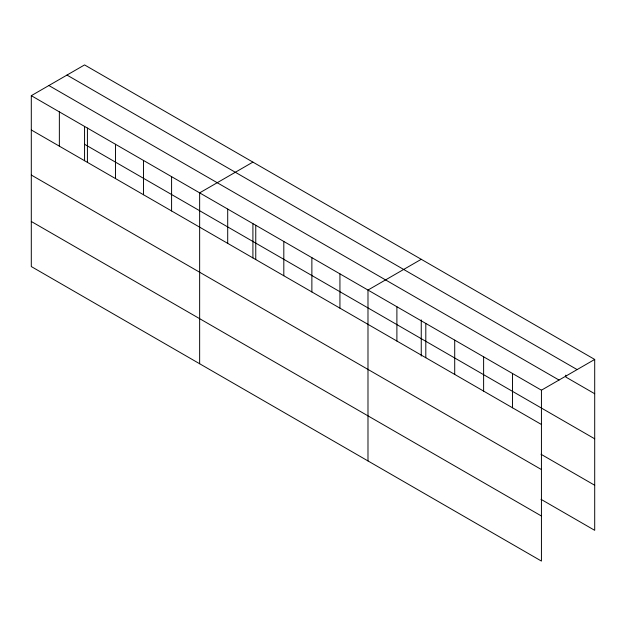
<?xml version="1.0" encoding="UTF-8"?>
<svg xmlns="http://www.w3.org/2000/svg" width="626" height="626" viewBox="0 0 626 626"><rect width="100%" height="100%" fill="white"/><g stroke="black" fill="none" stroke-linecap="round" stroke-linejoin="round"><path stroke-width="0.94" d="M31.3 95.676L541.435 390.194L541.435 561.076L31.3 266.559L31.3 95.676L84.565 64.924L594.7 359.441L594.7 530.324L541.013 499.329M252.912 162.111L199.647 192.863L199.647 363.753M421.251 259.305L367.986 290.057L367.986 460.939M541.435 390.194L594.7 359.441M66.99 75.073L577.125 369.59M594.7 393.738L565.794 377.048L565.794 375.138M48.875 85.527L559.01 380.045M84.565 144.285L594.7 438.81M31.3 129.965L541.435 424.491M541.013 454.257L594.7 485.252M31.3 175.037L541.435 469.563M31.3 221.479L541.435 516.004M512.522 373.511L512.522 407.8M483.616 356.82L483.616 391.109M454.711 340.129L454.711 374.418M425.805 323.439L425.805 357.728M421.251 319.894L421.251 356.084M396.892 306.748L396.892 341.037M339.934 273.859L339.934 308.149M311.873 257.662L311.873 291.951M283.813 241.464L283.813 275.753M255.76 225.266L255.76 259.555M252.912 223.638L252.912 257.928M227.7 209.068L227.7 243.357M171.587 176.665L171.587 210.962M143.526 160.467L143.526 194.764M115.474 144.27L115.474 178.559M87.413 128.072L87.413 162.361M84.565 126.444L84.565 160.733M59.36 111.874L59.36 146.163"/></g></svg>
